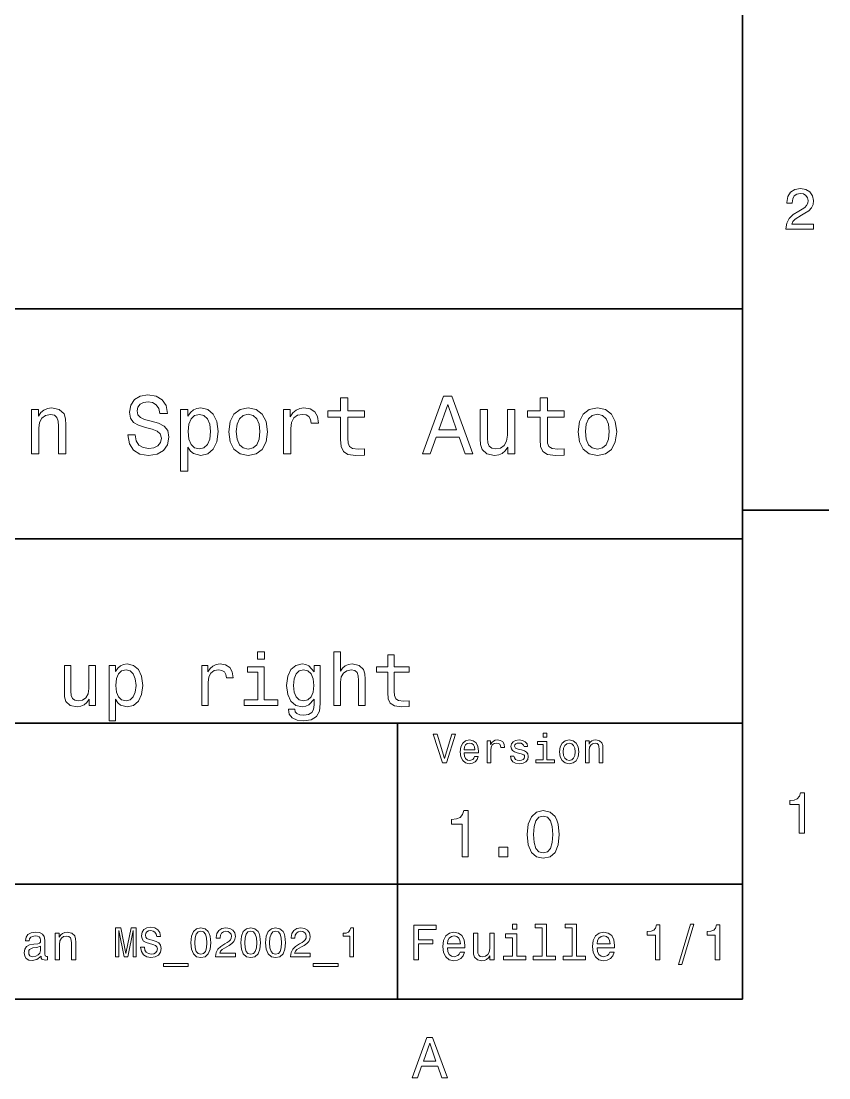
# Model space of a CAD drawing. Extents: x -215 to 297, y 0 to 210.
# Drawn here: x 224.3 to 294.5, y 3.2 to 95 of the extents above; entities that cross this region are included whole.
import ezdxf

# ---------------------------------------------------------------- set-up
doc = ezdxf.new("R2010")
doc.units = 0

msp = doc.modelspace()

# ---------------------------------------------------------------- linework, layer by layer
at = {"color": 7, "lineweight": 35}
for p, q in [((287, 10), (287, 200)), ((97, 70), (287, 70)), ((287, 70), (287, 10)), ((162, 50), (287, 50)), ((162, 34), (287, 34)), ((257, 10), (257, 34)), ((162, 20), (287, 20)), ((10, 10), (287, 10)), ((97, 10), (287, 10))]:
    msp.add_line(p, q, dxfattribs=at)
at = {"color": 7, "lineweight": 35, "ltscale": 0.1875}
msp.add_line((287, 52.5), (294.5, 52.5), dxfattribs=at)
at = {"color": 7, "lineweight": 13}
for points in [[(290.76947, 76.916786), (293.175079, 76.916786), (293.175079, 77.350502), (291.273773, 77.350502), (291.3797, 77.587532), (291.561249, 77.784218), (292.121033, 78.142288), (292.418579, 78.293587), (292.751434, 78.510445), (292.988464, 78.762604), (293.124634, 79.060158), (293.175079, 79.398056), (293.089355, 79.821686), (292.852325, 80.154541), (292.489197, 80.366356), (292.020172, 80.442001), (291.536041, 80.35627), (291.167877, 80.119232), (290.930847, 79.740997), (290.850159, 79.241714), (290.850159, 79.171112), (291.309082, 79.171112), (291.309082, 79.211456), (291.354462, 79.554398), (291.490631, 79.806557), (291.707489, 79.967941), (291.994965, 80.023415), (292.287476, 79.972984), (292.504333, 79.846901), (292.645538, 79.650215), (292.695984, 79.403099), (292.660675, 79.171112), (292.56485, 78.974426), (292.403473, 78.802956), (292.181549, 78.651657), (291.884003, 78.490273), (291.389771, 78.177589), (291.041779, 77.844742), (290.835022, 77.441284), (290.76947, 76.931915)], [(234.20462, 59.030979), (233.548996, 59.030979), (233.693085, 58.267288), (234.053314, 57.70533), (234.608078, 57.366714), (235.357361, 57.244236), (236.099426, 57.359509), (236.654175, 57.67651), (237.007202, 58.17363), (237.136902, 58.82925), (237.028824, 59.420029), (236.726227, 59.801872), (236.236313, 60.054031), (235.580704, 60.241352), (235.018738, 60.378242), (234.651306, 60.536743), (234.442368, 60.767288), (234.377533, 61.127522), (234.442368, 61.451729), (234.629684, 61.696686), (234.917877, 61.862389), (235.314133, 61.920029), (235.71759, 61.84798), (236.034592, 61.653458), (236.24353, 61.32925), (236.344391, 60.889767), (237, 60.889767), (237, 60.904179), (236.884735, 61.581409), (236.546112, 62.085732), (236.01297, 62.402737), (235.292511, 62.510807), (234.644104, 62.402737), (234.139771, 62.100143), (233.815567, 61.631844), (233.700287, 61.026657), (233.793961, 60.486309), (234.067734, 60.118874), (234.5, 59.873917), (235.09079, 59.6866), (235.674362, 59.520893), (236.113831, 59.362389), (236.380402, 59.131844), (236.47406, 58.757202), (236.387619, 58.375359), (236.164276, 58.087173), (235.825653, 57.907059), (235.386169, 57.849422), (234.896255, 57.928673), (234.521622, 58.159222), (234.283875, 58.533859)], [(252.05043, 60.579971), (252.05043, 58.64193), (252.093658, 58.015129), (252.29538, 57.582851), (252.698853, 57.330688), (253.383286, 57.244236), (254.132568, 57.280258), (254.132568, 57.827808), (253.585022, 57.78458), (253.087891, 57.842216), (252.82132, 58.022331), (252.706055, 58.324928), (252.684448, 58.75), (252.684448, 60.579971), (254.132568, 60.579971), (254.132568, 61.120316), (252.684448, 61.120316), (252.684448, 62.251438), (252.05043, 62.251438), (252.05043, 61.120316), (250.955322, 61.120316), (250.955322, 60.579971)], [(259.175781, 57.381123), (259.838623, 57.381123), (260.364563, 58.850864), (262.360229, 58.850864), (262.886169, 57.381123), (263.563416, 57.381123), (261.733429, 62.388329), (260.998566, 62.388329)], [(260.595093, 59.463257), (261.365997, 61.667866), (262.136902, 59.463257)], [(269.399109, 60.579971), (269.399109, 58.64193), (269.442352, 58.015129), (269.644073, 57.582851), (270.047546, 57.330688), (270.731995, 57.244236), (271.481262, 57.280258), (271.481262, 57.827808), (270.933716, 57.78458), (270.436584, 57.842216), (270.170013, 58.022331), (270.054749, 58.324928), (270.033142, 58.75), (270.033142, 60.579971), (271.481262, 60.579971), (271.481262, 61.120316), (270.033142, 61.120316), (270.033142, 62.251438), (269.399109, 62.251438), (269.399109, 61.120316), (268.304016, 61.120316), (268.304016, 60.579971)], [(225.177246, 57.381123), (225.811249, 57.381123), (225.811249, 59.614552), (225.876083, 60.12608), (226.085022, 60.500717), (226.409225, 60.731266), (226.841507, 60.817722), (227.187317, 60.745674), (227.403458, 60.551151), (227.511536, 60.226944), (227.547546, 59.794666), (227.547546, 57.381123), (228.181564, 57.381123), (228.181564, 59.924351), (228.15274, 60.435879), (228.023056, 60.86095), (227.597992, 61.25), (226.935165, 61.386887), (226.567719, 61.336452), (226.257935, 61.199566), (225.991364, 60.969017), (225.782425, 60.659222), (225.782425, 61.25), (225.177246, 61.25)], [(238.786743, 60.652016), (238.786743, 61.25), (238.15274, 61.25), (238.15274, 55.882565), (238.786743, 55.882565), (238.786743, 57.971901), (239.010101, 57.633286), (239.262253, 57.409943), (239.896271, 57.244236), (240.50145, 57.381123), (240.976959, 57.791786), (241.286743, 58.440201), (241.402023, 59.319164), (241.286743, 60.190922), (240.976959, 60.839336), (240.50145, 61.242794), (239.896271, 61.386887), (239.550446, 61.343658), (239.255051, 61.206772), (239.002899, 60.976223)], [(239.788193, 57.8134), (239.363129, 57.907059), (239.053314, 58.195244), (238.858795, 58.663544), (238.793945, 59.319164), (238.858795, 59.967579), (239.053314, 60.435879), (239.363129, 60.716858), (239.788193, 60.817722), (240.177246, 60.716858), (240.48703, 60.428673), (240.681564, 59.960373), (240.753601, 59.319164), (240.681564, 58.67075), (240.48703, 58.195244), (240.177246, 57.907059)], [(242.338623, 59.311958), (242.453888, 58.432995), (242.785309, 57.78458), (243.311249, 57.381123), (244.017303, 57.244236), (244.716141, 57.381123), (245.242081, 57.777374), (245.573486, 58.425793), (245.695969, 59.311958), (245.573486, 60.190922), (245.242081, 60.846542), (244.716141, 61.242794), (244.017303, 61.386887), (243.311249, 61.242794), (242.785309, 60.839336), (242.453888, 60.190922)], [(242.98703, 59.319164), (243.05188, 59.967579), (243.253601, 60.435879), (243.57782, 60.72406), (244.017303, 60.824928), (244.449585, 60.72406), (244.773773, 60.443081), (244.97551, 59.967579), (245.047546, 59.319164), (244.97551, 58.663544), (244.773773, 58.188038), (244.449585, 57.899853), (244.017303, 57.806194), (243.57782, 57.899853), (243.253601, 58.188038), (243.05188, 58.663544)], [(247.100861, 57.381123), (247.734863, 57.381123), (247.734863, 59.592937), (247.799713, 60.12608), (247.994232, 60.507923), (248.311249, 60.738472), (248.736313, 60.817722), (249.053314, 60.767288), (249.291077, 60.623199), (249.435165, 60.378242), (249.485596, 60.046829), (250.126801, 60.046829), (250.040344, 60.630402), (249.802597, 61.048271), (249.406342, 61.30043), (248.865997, 61.386887), (248.498566, 61.32925), (248.181549, 61.185158), (247.900574, 60.940201), (247.677246, 60.608788), (247.677246, 61.25), (247.100861, 61.25)], [(267.194519, 61.25), (266.560516, 61.25), (266.560516, 59.016571), (266.488464, 58.497837), (266.279541, 58.123196), (265.955322, 57.892651), (265.530243, 57.820602), (265.19165, 57.878242), (264.975494, 58.051151), (264.853027, 58.346542), (264.824219, 58.764408), (264.824219, 61.25), (264.190186, 61.25), (264.190186, 58.706772), (264.211792, 58.195244), (264.348694, 57.770172), (264.766571, 57.381123), (265.436584, 57.244236), (265.796814, 57.294666), (266.106628, 57.424351), (266.373199, 57.647694), (266.589325, 57.971901), (266.589325, 57.381123), (267.194519, 57.381123)], [(272.698853, 59.311958), (272.814117, 58.432995), (273.145508, 57.78458), (273.671448, 57.381123), (274.377502, 57.244236), (275.076355, 57.381123), (275.602295, 57.777374), (275.933716, 58.425793), (276.056183, 59.311958), (275.933716, 60.190922), (275.602295, 60.846542), (275.076355, 61.242794), (274.377502, 61.386887), (273.671448, 61.242794), (273.145508, 60.839336), (272.814117, 60.190922)], [(273.34726, 59.319164), (273.412109, 59.967579), (273.613831, 60.435879), (273.938019, 60.72406), (274.377502, 60.824928), (274.809784, 60.72406), (275.134003, 60.443081), (275.335724, 59.967579), (275.407776, 59.319164), (275.335724, 58.663544), (275.134003, 58.188038), (274.809784, 57.899853), (274.377502, 57.806194), (273.938019, 57.899853), (273.613831, 58.188038), (273.412109, 58.663544)], [(245.438751, 40.185879), (244.835724, 40.185879), (244.835724, 39.537464), (245.438751, 39.537464)], [(251.481979, 35.530258), (252.052582, 35.530258), (252.052582, 37.540344), (252.110947, 38.000721), (252.298981, 38.337894), (252.590775, 38.545387), (252.979828, 38.623199), (253.291061, 38.558357), (253.48558, 38.383286), (253.58284, 38.091499), (253.615265, 37.70245), (253.615265, 35.530258), (254.185867, 35.530258), (254.185867, 37.819164), (254.159943, 38.279537), (254.043213, 38.662102), (253.66066, 39.012245), (253.064117, 39.135445), (252.739899, 39.090057), (252.46109, 38.966858), (252.227661, 38.772331), (252.052582, 38.506485), (252.052582, 40.185879), (251.481979, 40.185879)], [(256.150574, 38.409222), (256.150574, 36.664986), (256.189484, 36.100864), (256.371033, 35.711815), (256.734131, 35.484871), (257.350128, 35.407059), (258.024475, 35.43948), (258.024475, 35.932274), (257.531677, 35.893372), (257.08429, 35.945244), (256.84436, 36.107349), (256.740631, 36.379681), (256.721191, 36.762245), (256.721191, 38.409222), (258.024475, 38.409222), (258.024475, 38.895531), (256.721191, 38.895531), (256.721191, 39.913544), (256.150574, 39.913544), (256.150574, 38.895531), (255.164978, 38.895531), (255.164978, 38.409222)], [(230.745667, 39.012245), (230.175064, 39.012245), (230.175064, 37.002159), (230.110229, 36.535301), (229.92218, 36.198124), (229.630402, 35.990631), (229.247833, 35.925793), (228.943085, 35.977665), (228.74855, 36.133286), (228.638321, 36.399136), (228.612396, 36.775215), (228.612396, 39.012245), (228.041779, 39.012245), (228.041779, 36.723343), (228.061234, 36.262966), (228.184433, 35.880402), (228.560516, 35.530258), (229.163544, 35.407059), (229.487747, 35.45245), (229.766571, 35.569164), (230.006485, 35.770172), (230.201004, 36.061958), (230.201004, 35.530258), (230.745667, 35.530258)], [(232.502869, 38.474064), (232.502869, 39.012245), (231.932281, 39.012245), (231.932281, 34.181557), (232.502869, 34.181557), (232.502869, 36.061958), (232.703888, 35.757202), (232.930832, 35.556194), (233.501434, 35.407059), (234.046112, 35.530258), (234.47406, 35.899857), (234.752869, 36.483429), (234.856628, 37.274494), (234.752869, 38.059078), (234.47406, 38.642651), (234.046112, 39.005764), (233.501434, 39.135445), (233.190201, 39.096542), (232.924347, 38.973343), (232.697403, 38.76585)], [(233.404175, 35.919308), (233.021606, 36.003601), (232.742798, 36.262966), (232.567719, 36.684437), (232.509369, 37.274494), (232.567719, 37.858067), (232.742798, 38.279537), (233.021606, 38.532421), (233.404175, 38.623199), (233.754318, 38.532421), (234.033142, 38.273052), (234.208206, 37.851585), (234.273041, 37.274494), (234.208206, 36.690922), (234.033142, 36.262966), (233.754318, 36.003601)], [(239.98558, 35.530258), (240.556183, 35.530258), (240.556183, 37.520893), (240.614548, 38.000721), (240.789612, 38.344379), (241.074921, 38.551872), (241.457489, 38.623199), (241.742798, 38.577808), (241.956772, 38.448124), (242.086456, 38.227665), (242.131836, 37.929394), (242.708923, 37.929394), (242.631119, 38.454609), (242.417145, 38.830692), (242.060516, 39.057636), (241.574203, 39.135445), (241.243515, 39.083572), (240.958206, 38.953888), (240.705322, 38.733429), (240.504318, 38.435158), (240.504318, 39.012245), (239.98558, 39.012245)], [(245.419312, 36.010086), (245.419312, 38.895531), (243.953888, 38.895531), (243.953888, 38.409222), (244.848694, 38.409222), (244.848694, 36.010086), (243.681549, 36.010086), (243.681549, 35.530258), (246.599426, 35.530258), (246.599426, 36.010086)], [(250.288895, 35.685879), (250.288895, 39.012245), (249.744232, 39.012245), (249.744232, 38.448124), (249.296814, 38.960373), (249.02449, 39.090057), (248.719727, 39.135445), (248.168579, 39.005764), (247.740631, 38.642651), (247.461807, 38.059078), (247.364548, 37.274494), (247.461807, 36.483429), (247.740631, 35.899857), (248.168579, 35.530258), (248.719727, 35.407059), (249.030975, 35.45245), (249.290344, 35.569164), (249.744232, 36.061958), (249.744232, 35.569164), (249.692352, 35.180115), (249.549713, 34.901295), (249.277374, 34.739193), (248.868866, 34.680836), (248.512238, 34.719738), (248.259354, 34.817001), (248.110229, 34.985588), (248.064835, 35.212536), (247.513687, 35.212536), (247.513687, 35.1866), (247.597977, 34.771614), (247.857346, 34.460373), (248.272324, 34.259365), (248.836456, 34.188038), (249.510803, 34.285301), (249.958206, 34.557636), (250.21109, 35.030979)], [(247.954605, 37.274494), (248.01297, 37.851585), (248.188034, 38.279537), (248.460373, 38.532421), (248.823486, 38.623199), (249.206039, 38.532421), (249.491348, 38.279537), (249.666412, 37.851585), (249.731262, 37.274494), (249.666412, 36.684437), (249.491348, 36.262966), (249.206039, 36.003601), (248.823486, 35.919308), (248.460373, 36.003601), (248.188034, 36.262966), (248.01297, 36.690922)], [(269.992798, 33.117435), (269.657776, 33.117435), (269.657776, 32.757202), (269.992798, 32.757202)], [(261.71109, 33.03458), (261.08429, 30.905619), (260.439484, 33.03458), (260.09726, 33.03458), (260.904175, 30.530979), (261.264404, 30.530979), (262.053314, 33.03458)], [(262.784576, 31.40634), (264.052582, 31.40634), (264.056183, 31.554033), (263.998566, 31.9683), (263.840057, 32.278099), (263.587891, 32.465416), (263.252869, 32.533859), (262.925079, 32.461815), (262.672913, 32.260086), (262.510803, 31.932276), (262.453156, 31.5), (262.507202, 31.056915), (262.669312, 30.732708), (262.917877, 30.530979), (263.242065, 30.462536), (263.523041, 30.509365), (263.753601, 30.631844), (263.922913, 30.826368), (264.020172, 31.085733), (263.706787, 31.085733), (263.641937, 30.941643), (263.548279, 30.833572), (263.281708, 30.747118), (263.076355, 30.786743), (262.921478, 30.912823), (262.820618, 31.118155), (262.784576, 31.395533)], [(262.784576, 31.672911), (262.824219, 31.921469), (262.921478, 32.105186), (263.069153, 32.216858), (263.263702, 32.256485), (263.45462, 32.216858), (263.602295, 32.105186), (263.692352, 31.921469), (263.724792, 31.672911)], [(264.794678, 30.530979), (265.111664, 30.530979), (265.111664, 31.636887), (265.144104, 31.903458), (265.241364, 32.094379), (265.399841, 32.209652), (265.612396, 32.249279), (265.770905, 32.224064), (265.889771, 32.152016), (265.961823, 32.029537), (265.98703, 31.863832), (266.307648, 31.863832), (266.264404, 32.155621), (266.145538, 32.364552), (265.947418, 32.490635), (265.677246, 32.533859), (265.49353, 32.505043), (265.335022, 32.432995), (265.194519, 32.310516), (265.082855, 32.144814), (265.082855, 32.465416), (264.794678, 32.465416)], [(267.791779, 31.658501), (267.485596, 31.730547), (267.258636, 31.8134), (267.182983, 31.982708), (267.20462, 32.101585), (267.280273, 32.188038), (267.40274, 32.242073), (267.579254, 32.263687), (267.748566, 32.242073), (267.881836, 32.177231), (267.968292, 32.079971), (268.004333, 31.950287), (268.314117, 31.950287), (268.314117, 31.957493), (268.260101, 32.191643), (268.112396, 32.375359), (267.881836, 32.490635), (267.579254, 32.533859), (267.273041, 32.490635), (267.049713, 32.371758), (266.90921, 32.195244), (266.865997, 31.971901), (266.898407, 31.755764), (266.999268, 31.604465), (267.164978, 31.496397), (267.406342, 31.420748), (267.759369, 31.334293), (267.975494, 31.244236), (268.033142, 31.17219), (268.054749, 31.064121), (268.022339, 30.930836), (267.935883, 30.829971), (267.79538, 30.765129), (267.608063, 30.743515), (267.409943, 30.765129), (267.265839, 30.840778), (267.168579, 30.963255), (267.128967, 31.132565), (266.822754, 31.132565), (266.873199, 30.844379), (267.020905, 30.635447), (267.255035, 30.509365), (267.579254, 30.462536), (267.917877, 30.509365), (268.166412, 30.635447), (268.317719, 30.837175), (268.371765, 31.100143), (268.332123, 31.327089), (268.220459, 31.481987), (268.036743, 31.582851)], [(269.981995, 30.79755), (269.981995, 32.400574), (269.167877, 32.400574), (269.167877, 32.130402), (269.664978, 32.130402), (269.664978, 30.79755), (269.016571, 30.79755), (269.016571, 30.530979), (270.637604, 30.530979), (270.637604, 30.79755)], [(271.087891, 31.496397), (271.145538, 31.056915), (271.311249, 30.732708), (271.574219, 30.530979), (271.927246, 30.462536), (272.276672, 30.530979), (272.539612, 30.729107), (272.705322, 31.053314), (272.766571, 31.496397), (272.705322, 31.935879), (272.539612, 32.263687), (272.276672, 32.461815), (271.927246, 32.533859), (271.574219, 32.461815), (271.311249, 32.260086), (271.145538, 31.935879)], [(271.412109, 31.5), (271.444519, 31.824207), (271.54538, 32.058357), (271.707489, 32.20245), (271.927246, 32.25288), (272.143372, 32.20245), (272.305481, 32.061958), (272.406342, 31.824207), (272.442352, 31.5), (272.406342, 31.17219), (272.305481, 30.934437), (272.143372, 30.790344), (271.927246, 30.743515), (271.707489, 30.790344), (271.54538, 30.934437), (271.444519, 31.17219)], [(273.350159, 30.530979), (273.667145, 30.530979), (273.667145, 31.647694), (273.699554, 31.903458), (273.804047, 32.090778), (273.966125, 32.206051), (274.182281, 32.249279), (274.355194, 32.213257), (274.463257, 32.115993), (274.517303, 31.95389), (274.535309, 31.737751), (274.535309, 30.530979), (274.852295, 30.530979), (274.852295, 31.802593), (274.837891, 32.058357), (274.773041, 32.270893), (274.560516, 32.465416), (274.229095, 32.533859), (274.04538, 32.508644), (273.890503, 32.440201), (273.757202, 32.324928), (273.65274, 32.170029), (273.65274, 32.465416), (273.350159, 32.465416)], [(291.909241, 24.416786), (292.368164, 24.416786), (292.368164, 27.942001), (292.025208, 27.942001), (291.934448, 27.634365), (291.752899, 27.427593), (291.475525, 27.306557), (291.092224, 27.266211), (291.092224, 26.90814), (291.909241, 26.90814)], [(262.631134, 22.360231), (263.155609, 22.360231), (263.155609, 26.38905), (262.763702, 26.38905), (262.659943, 26.037464), (262.452454, 25.801153), (262.135437, 25.662825), (261.697418, 25.616714), (261.697418, 25.207493), (262.631134, 25.207493)], [(268.285309, 24.314121), (268.371765, 23.409224), (268.642639, 22.763689), (269.074921, 22.371759), (269.674347, 22.244957), (270.268005, 22.371759), (270.700287, 22.763689), (270.965424, 23.409224), (271.057648, 24.314121), (270.965424, 25.213257), (270.855896, 25.570606), (270.700287, 25.864553), (270.268005, 26.256485), (269.674347, 26.38905), (269.074921, 26.256485), (268.642639, 25.858791), (268.371765, 25.213257)], [(268.838623, 24.314121), (268.884735, 25.011528), (269.028809, 25.51297), (269.288177, 25.806917), (269.674347, 25.910664), (270.054749, 25.806917), (270.314117, 25.51297), (270.458221, 25.011528), (270.504333, 24.314121), (270.458221, 23.610952), (270.314117, 23.10951), (270.054749, 22.815563), (269.674347, 22.717581), (269.288177, 22.815563), (269.028809, 23.10951), (268.884735, 23.610952)], [(265.806915, 22.360231), (266.602295, 22.360231), (266.602295, 23.219021), (265.806915, 23.219021)], [(267.389038, 16.532421), (266.98703, 16.532421), (266.98703, 16.100145), (267.389038, 16.100145)], [(269.572052, 16.212536), (269.572052, 13.748559), (268.789612, 13.748559), (268.789612, 13.428675), (270.73056, 13.428675), (270.73056, 13.748559), (269.952454, 13.748559), (269.952454, 16.532421), (268.975494, 16.532421), (268.975494, 16.212536)], [(272.174347, 16.212536), (272.174347, 13.748559), (271.391937, 13.748559), (271.391937, 13.428675), (273.332855, 13.428675), (273.332855, 13.748559), (272.554749, 13.748559), (272.554749, 16.532421), (271.57782, 16.532421), (271.57782, 16.212536)], [(226.01297, 13.731268), (226.01297, 13.7183), (226.034592, 13.571326), (226.099426, 13.46758), (226.371765, 13.385448), (226.583588, 13.42003), (226.583588, 13.713977), (226.492798, 13.701009), (226.371765, 13.757205), (226.350159, 13.930116), (226.350159, 15.131845), (226.298279, 15.438761), (226.146973, 15.6549), (225.883286, 15.784582), (225.511536, 15.832133), (225.148422, 15.78026), (224.880402, 15.633286), (224.711823, 15.404179), (224.655624, 15.101585), (224.655624, 15.075649), (224.997131, 15.075649), (225.027374, 15.257205), (225.122482, 15.386889), (225.278107, 15.464698), (225.498566, 15.494957), (225.710388, 15.473343), (225.861679, 15.408502), (225.952454, 15.29611), (225.982712, 15.140491), (225.965424, 14.958934), (225.896255, 14.868156), (225.723343, 14.824928), (225.399139, 14.790346), (225.027374, 14.712537), (224.763687, 14.574208), (224.608078, 14.358069), (224.560516, 14.038185), (224.60376, 13.752882), (224.737762, 13.541066), (224.953888, 13.407061), (225.252167, 13.35951), (225.654175, 13.450289)], [(227.236313, 13.428675), (227.616714, 13.428675), (227.616714, 14.768732), (227.655624, 15.075649), (227.780975, 15.300432), (227.97551, 15.438761), (228.234879, 15.490635), (228.442368, 15.447407), (228.572052, 15.330692), (228.636887, 15.136168), (228.658508, 14.876801), (228.658508, 13.428675), (229.03891, 13.428675), (229.03891, 14.954612), (229.021622, 15.261528), (228.943817, 15.516571), (228.688766, 15.75), (228.291077, 15.832133), (228.070618, 15.801874), (227.884735, 15.719741), (227.724792, 15.581412), (227.599426, 15.395534), (227.599426, 15.75), (227.236313, 15.75)], [(232.497833, 13.690562), (232.775208, 13.690562), (232.775208, 15.960014), (233.243515, 13.690562), (233.553314, 13.690562), (234.018005, 15.960014), (234.018005, 13.690562), (234.298981, 13.690562), (234.298981, 16.190563), (233.859512, 16.190563), (233.398407, 13.985951), (232.940918, 16.190563), (232.497833, 16.190563)], [(234.997833, 14.515491), (234.670029, 14.515491), (234.742065, 14.133646), (234.92218, 13.852666), (235.19957, 13.683357), (235.574203, 13.622118), (235.945236, 13.679755), (236.222626, 13.838257), (236.399139, 14.086816), (236.463974, 14.414625), (236.409943, 14.710014), (236.258636, 14.900937), (236.013687, 15.027018), (235.685883, 15.120678), (235.404892, 15.189121), (235.221176, 15.268372), (235.116714, 15.383646), (235.08429, 15.563761), (235.116714, 15.725864), (235.210373, 15.848343), (235.354462, 15.931196), (235.552597, 15.960014), (235.754318, 15.923992), (235.912827, 15.826729), (236.017288, 15.664625), (236.067719, 15.444885), (236.395523, 15.444885), (236.395523, 15.452089), (236.337891, 15.790707), (236.168579, 16.042868), (235.902008, 16.201368), (235.541779, 16.255404), (235.217575, 16.201368), (234.965408, 16.050072), (234.803314, 15.815923), (234.745667, 15.513329), (234.792511, 15.243155), (234.929398, 15.059439), (235.145523, 14.93696), (235.440918, 14.8433), (235.732712, 14.760447), (235.952454, 14.681196), (236.085724, 14.565923), (236.132568, 14.378603), (236.08934, 14.18768), (235.977661, 14.043589), (235.80835, 13.95353), (235.588608, 13.924712), (235.343658, 13.964337), (235.156342, 14.079611), (235.03746, 14.266932)], [(239.036026, 14.911744), (239.090057, 14.346182), (239.259369, 13.942723), (239.529541, 13.697767), (239.904175, 13.618516), (240.275208, 13.697767), (240.54538, 13.942723), (240.71109, 14.346182), (240.768723, 14.911744), (240.71109, 15.473703), (240.642654, 15.697046), (240.54538, 15.880764), (240.275208, 16.125721), (239.904175, 16.208574), (239.529541, 16.125721), (239.259369, 15.877162), (239.090057, 15.473703)], [(239.381836, 14.911744), (239.41066, 15.347623), (239.500717, 15.661023), (239.662827, 15.844741), (239.904175, 15.909582), (240.141922, 15.844741), (240.304031, 15.661023), (240.394089, 15.347623), (240.422913, 14.911744), (240.394089, 14.472262), (240.304031, 14.158862), (240.141922, 13.975144), (239.904175, 13.913905), (239.662827, 13.975144), (239.500717, 14.158862), (239.41066, 14.472262)], [(241.193802, 13.690562), (242.912094, 13.690562), (242.912094, 14.00036), (241.554031, 14.00036), (241.629684, 14.169669), (241.759369, 14.310159), (242.159225, 14.565923), (242.37175, 14.673991), (242.609512, 14.828891), (242.778809, 15.009007), (242.876083, 15.221542), (242.912094, 15.462896), (242.850861, 15.76549), (242.681549, 16.003242), (242.42218, 16.154539), (242.087173, 16.208574), (241.741348, 16.147335), (241.478378, 15.978026), (241.309082, 15.707853), (241.251434, 15.351225), (241.251434, 15.300793), (241.579254, 15.300793), (241.579254, 15.329611), (241.611664, 15.574568), (241.708923, 15.754683), (241.863831, 15.869957), (242.069153, 15.909582), (242.278091, 15.873559), (242.432999, 15.783502), (242.533859, 15.643012), (242.569885, 15.466499), (242.544662, 15.300793), (242.476227, 15.160303), (242.360947, 15.037825), (242.202454, 14.929755), (241.989914, 14.814482), (241.636887, 14.591139), (241.388321, 14.353387), (241.240631, 14.065202), (241.193802, 13.701369)], [(243.373199, 14.911744), (243.427231, 14.346182), (243.596542, 13.942723), (243.866714, 13.697767), (244.241348, 13.618516), (244.612396, 13.697767), (244.882568, 13.942723), (245.048264, 14.346182), (245.105896, 14.911744), (245.048264, 15.473703), (244.979828, 15.697046), (244.882568, 15.880764), (244.612396, 16.125721), (244.241348, 16.208574), (243.866714, 16.125721), (243.596542, 15.877162), (243.427231, 15.473703)], [(243.719009, 14.911744), (243.747833, 15.347623), (243.837891, 15.661023), (244, 15.844741), (244.241348, 15.909582), (244.479095, 15.844741), (244.641205, 15.661023), (244.731262, 15.347623), (244.760086, 14.911744), (244.731262, 14.472262), (244.641205, 14.158862), (244.479095, 13.975144), (244.241348, 13.913905), (244, 13.975144), (243.837891, 14.158862), (243.747833, 14.472262)], [(245.541779, 14.911744), (245.595825, 14.346182), (245.765121, 13.942723), (246.035294, 13.697767), (246.409943, 13.618516), (246.780975, 13.697767), (247.051147, 13.942723), (247.216858, 14.346182), (247.27449, 14.911744), (247.216858, 15.473703), (247.148407, 15.697046), (247.051147, 15.880764), (246.780975, 16.125721), (246.409943, 16.208574), (246.035294, 16.125721), (245.765121, 15.877162), (245.595825, 15.473703)], [(245.887604, 14.911744), (245.916428, 15.347623), (246.006485, 15.661023), (246.168579, 15.844741), (246.409943, 15.909582), (246.64769, 15.844741), (246.809799, 15.661023), (246.899857, 15.347623), (246.928665, 14.911744), (246.899857, 14.472262), (246.809799, 14.158862), (246.64769, 13.975144), (246.409943, 13.913905), (246.168579, 13.975144), (246.006485, 14.158862), (245.916428, 14.472262)], [(247.69957, 13.690562), (249.417862, 13.690562), (249.417862, 14.00036), (248.059799, 14.00036), (248.135437, 14.169669), (248.265121, 14.310159), (248.664978, 14.565923), (248.877518, 14.673991), (249.115265, 14.828891), (249.284576, 15.009007), (249.381836, 15.221542), (249.417862, 15.462896), (249.356628, 15.76549), (249.187317, 16.003242), (248.927948, 16.154539), (248.592941, 16.208574), (248.247116, 16.147335), (247.984146, 15.978026), (247.814835, 15.707853), (247.757202, 15.351225), (247.757202, 15.300793), (248.085007, 15.300793), (248.085007, 15.329611), (248.117432, 15.574568), (248.214691, 15.754683), (248.369598, 15.869957), (248.574921, 15.909582), (248.783859, 15.873559), (248.938751, 15.783502), (249.039627, 15.643012), (249.075638, 15.466499), (249.05043, 15.300793), (248.981979, 15.160303), (248.866714, 15.037825), (248.708206, 14.929755), (248.495667, 14.814482), (248.142639, 14.591139), (247.894089, 14.353387), (247.746399, 14.065202), (247.69957, 13.701369)], [(252.850861, 13.690562), (253.178665, 13.690562), (253.178665, 16.208574), (252.933716, 16.208574), (252.868866, 15.988833), (252.739197, 15.841139), (252.541061, 15.754683), (252.267288, 15.725864), (252.267288, 15.470101), (252.850861, 15.470101)], [(258.414978, 13.428675), (258.817017, 13.428675), (258.817017, 14.807637), (260.079254, 14.807637), (260.079254, 15.166427), (258.817017, 15.166427), (258.817017, 16.065563), (260.368866, 16.065563), (260.368866, 16.428675), (258.414978, 16.428675)], [(261.341492, 14.479107), (262.863098, 14.479107), (262.867432, 14.656341), (262.798279, 15.153459), (262.608063, 15.525217), (262.305481, 15.75), (261.903473, 15.832133), (261.510101, 15.745678), (261.207489, 15.503603), (261.01297, 15.110231), (260.943817, 14.591499), (261.008636, 14.059798), (261.203156, 13.67075), (261.501434, 13.428675), (261.890503, 13.346542), (262.227661, 13.402739), (262.504333, 13.549712), (262.707489, 13.783141), (262.824219, 14.09438), (262.44812, 14.09438), (262.370331, 13.92147), (262.257935, 13.791787), (261.938049, 13.688041), (261.69165, 13.735591), (261.505768, 13.886888), (261.384735, 14.133286), (261.341492, 14.466139)], [(265.400574, 15.75), (265.020172, 15.75), (265.020172, 14.409943), (264.976959, 14.098703), (264.851593, 13.873919), (264.657074, 13.735591), (264.402008, 13.692364), (264.198853, 13.726946), (264.069153, 13.830692), (263.995667, 14.007925), (263.978394, 14.258646), (263.978394, 15.75), (263.597992, 15.75), (263.597992, 14.224064), (263.610962, 13.917148), (263.693085, 13.662104), (263.943817, 13.428675), (264.345825, 13.346542), (264.561951, 13.376801), (264.747833, 13.454611), (264.907776, 13.588617), (265.037476, 13.783141), (265.037476, 13.428675), (265.400574, 13.428675)], [(267.376068, 13.748559), (267.376068, 15.672191), (266.399139, 15.672191), (266.399139, 15.347983), (266.995667, 15.347983), (266.995667, 13.748559), (266.21759, 13.748559), (266.21759, 13.428675), (268.162811, 13.428675), (268.162811, 13.748559)], [(274.353027, 14.479107), (275.874634, 14.479107), (275.878967, 14.656341), (275.809814, 15.153459), (275.619598, 15.525217), (275.317017, 15.75), (274.914978, 15.832133), (274.521606, 15.745678), (274.219025, 15.503603), (274.024506, 15.110231), (273.955322, 14.591499), (274.020172, 14.059798), (274.214691, 13.67075), (274.51297, 13.428675), (274.902008, 13.346542), (275.239197, 13.402739), (275.515839, 13.549712), (275.719025, 13.783141), (275.835724, 14.09438), (275.459656, 14.09438), (275.381836, 13.92147), (275.26944, 13.791787), (274.949554, 13.688041), (274.703186, 13.735591), (274.517303, 13.886888), (274.39624, 14.133286), (274.353027, 14.466139)], [(279.416443, 13.428675), (279.809814, 13.428675), (279.809814, 16.450289), (279.515839, 16.450289), (279.438049, 16.1866), (279.28241, 16.009367), (279.044678, 15.905621), (278.716125, 15.871038), (278.716125, 15.564121), (279.416443, 15.564121)], [(281.42218, 13.026657), (281.720459, 13.026657), (282.766571, 16.510807), (282.463989, 16.510807)], [(284.621033, 13.428675), (285.014404, 13.428675), (285.014404, 16.450289), (284.720459, 16.450289), (284.642639, 16.1866), (284.48703, 16.009367), (284.249268, 15.905621), (283.920746, 15.871038), (283.920746, 15.564121), (284.621033, 15.564121)], [(261.341492, 14.798992), (261.389038, 15.097262), (261.505768, 15.317724), (261.682983, 15.45173), (261.916412, 15.49928), (262.145538, 15.45173), (262.322754, 15.317724), (262.430847, 15.097262), (262.469727, 14.798992)], [(274.353027, 14.798992), (274.400574, 15.097262), (274.517303, 15.317724), (274.694519, 15.45173), (274.927948, 15.49928), (275.157074, 15.45173), (275.33429, 15.317724), (275.442352, 15.097262), (275.481262, 14.798992)], [(225.969742, 14.241355), (225.917877, 14.016571), (225.779541, 13.84366), (225.572052, 13.731268), (225.317017, 13.692364), (225.15274, 13.713977), (225.036026, 13.783141), (224.96254, 13.904179), (224.940933, 14.072767), (224.958221, 14.224064), (225.027374, 14.332133), (225.304047, 14.453171), (225.654175, 14.505044), (225.969742, 14.60879)], [(236.651291, 13.09258), (236.651291, 12.840418), (238.819885, 12.840418), (238.819885, 13.09258)], [(249.662827, 13.09258), (249.662827, 12.840418), (251.831406, 12.840418), (251.831406, 13.09258)], [(258.266846, 3.166787), (258.730835, 3.166787), (259.098999, 4.195605), (260.495972, 4.195605), (260.864105, 3.166787), (261.338165, 3.166787), (260.05719, 6.67183), (259.542786, 6.67183)], [(259.260376, 4.624279), (259.799988, 6.167507), (260.33963, 4.624279)]]:
    msp.add_lwpolyline(points, close=True, dxfattribs=at)

doc.saveas('drawing.dxf')
